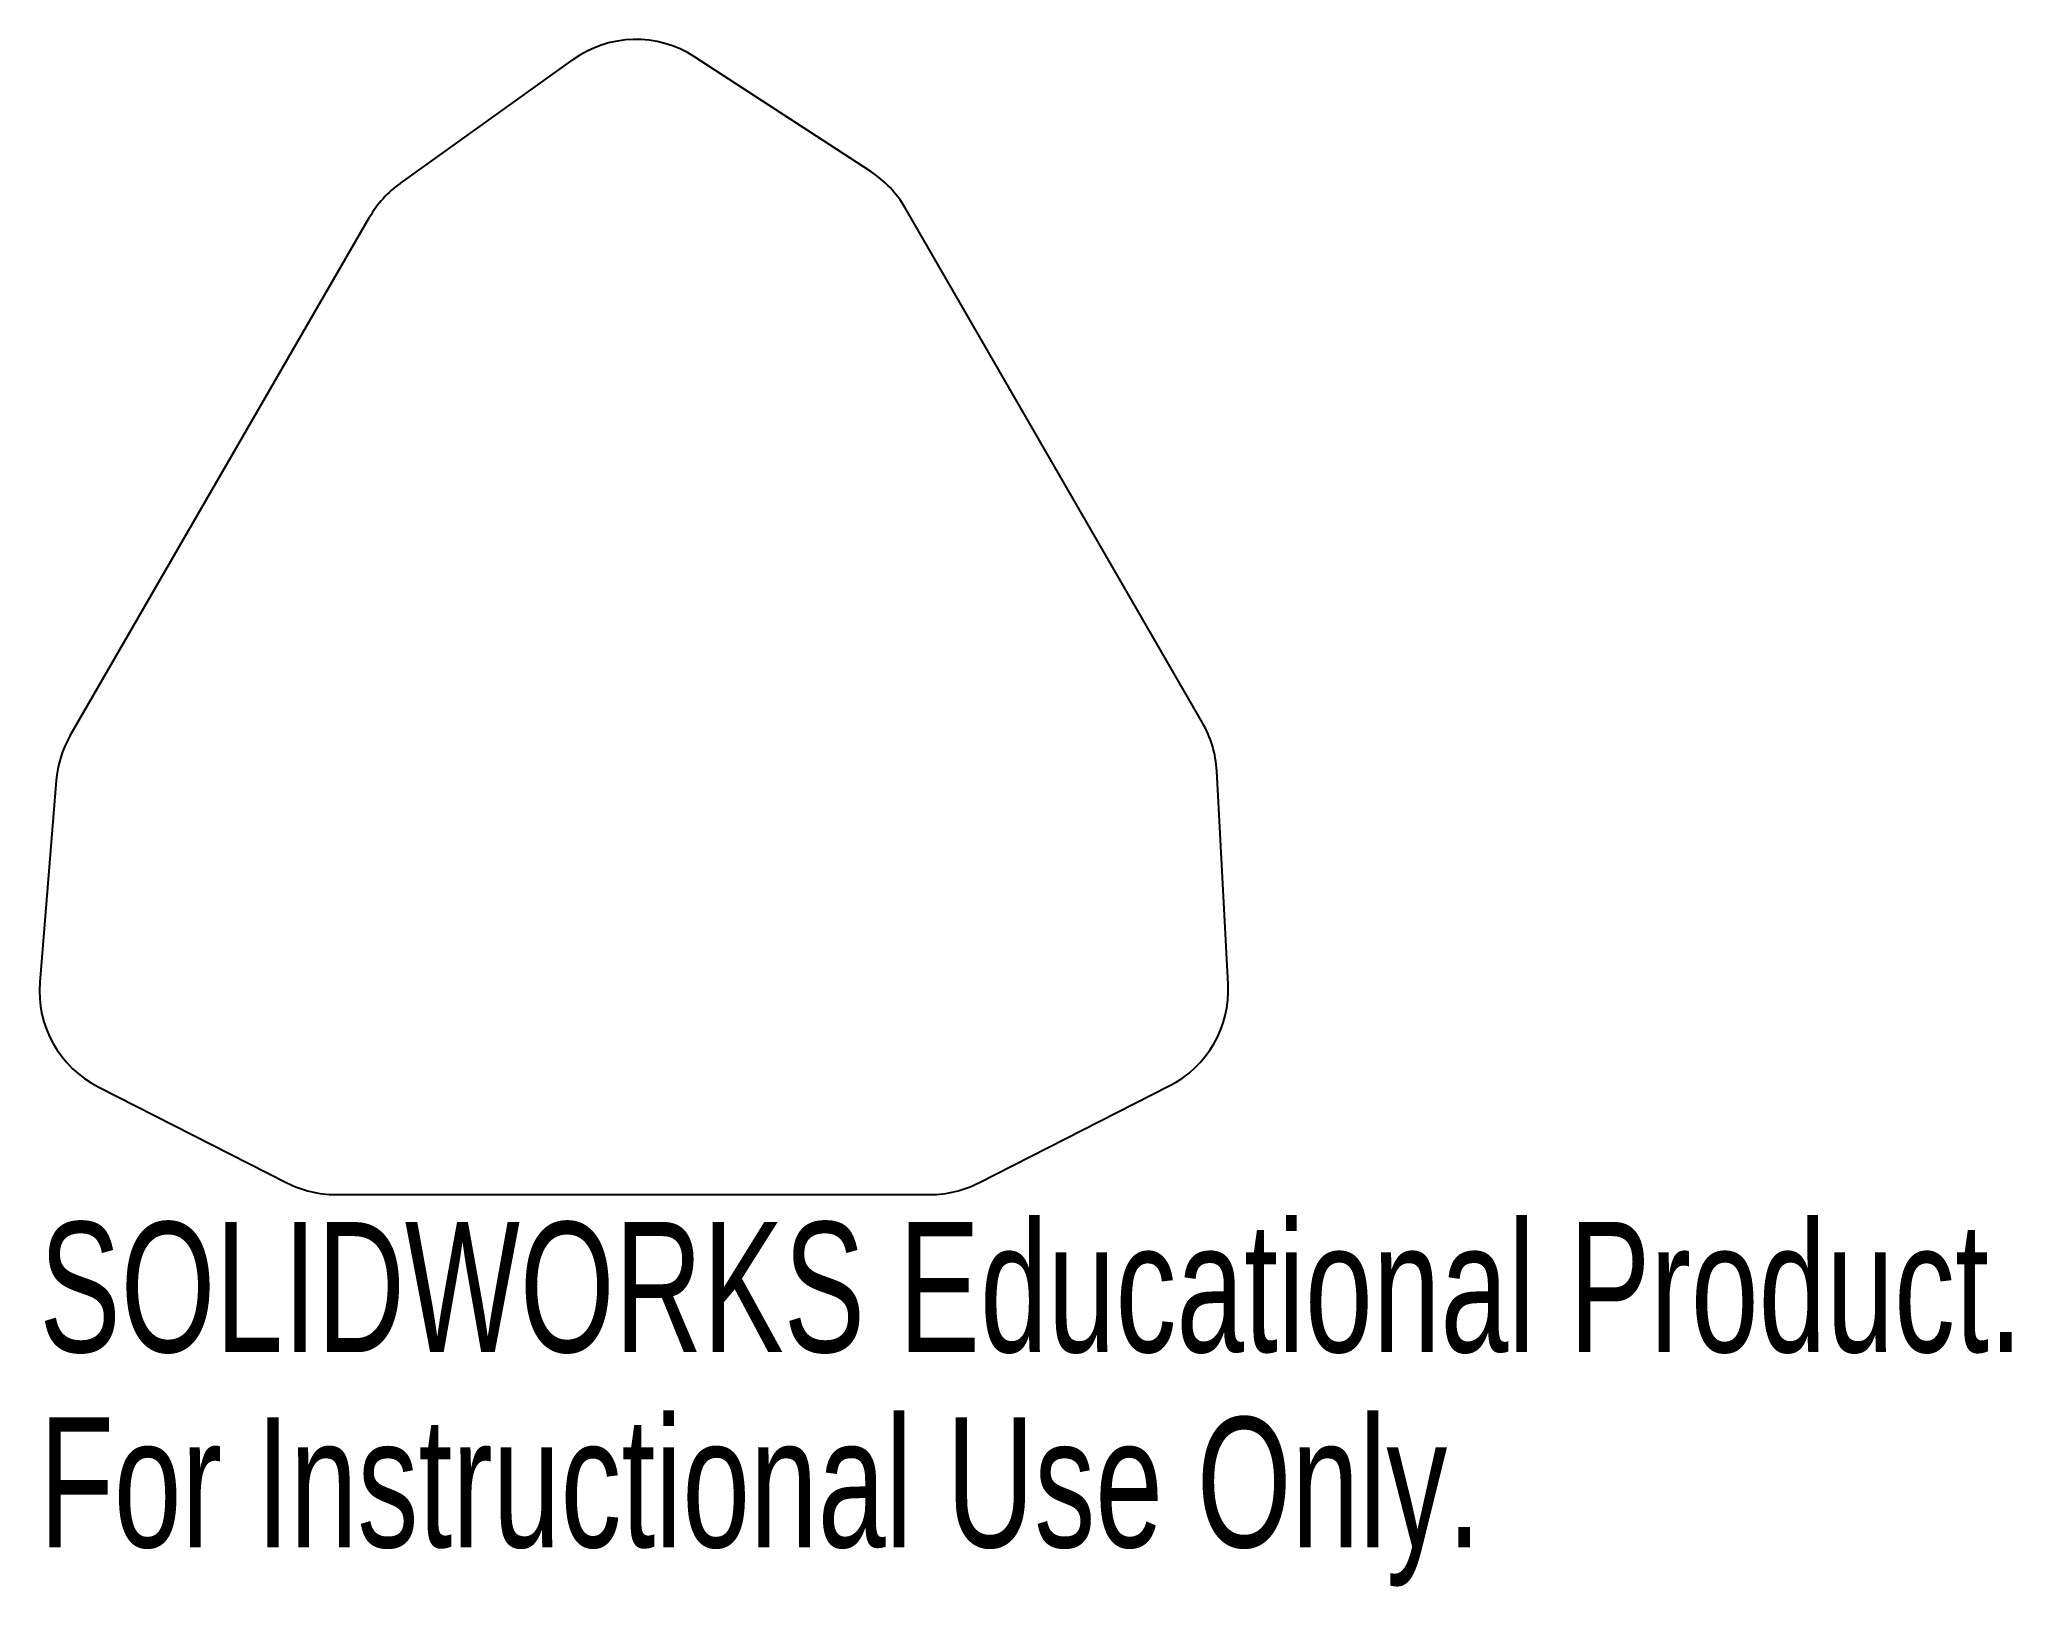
# Model space of a CAD drawing. Header units: millimetres. Extents: x 0.2 to 73.5, y -19.8 to 37.7.
import ezdxf

# ---------------------------------------------------------------- set-up
doc = ezdxf.new("R2010")
doc.units = ezdxf.units.MM
doc.styles.add('SLDTEXTSTYLE0', font='TXT', dxfattribs={"width": 0.7})

msp = doc.modelspace()

# ---------------------------------------------------------------- linework, layer by layer
at = {"color": 7, "linetype": 'Continuous', "lineweight": 25}
for p, q in [((13.603, 32.346), (20.03, 36.948)), ((31.087, 32.791), (24.539, 37.049)), ((1.35, 11.838), (12.467, 31.094)), ((43.411, 12.314), (32.37, 31.438)), ((44.362, 2.598), (43.941, 10.526)), ((0.827, 10.162), (0.218, 2.673)), ((2.391, -1.216), (9.395, -4.779)), ((35.105, -4.779), (42.181, -1.179)), ((11.209, -5.214), (33.291, -5.214))]:
    msp.add_line(p, q, dxfattribs=at)
for centre, start, end in [((22.358, 33.696), 56.96239, 125.60383), ((15.932, 29.094), 125.60383, 150), ((28.906, 29.438), 30, 56.96239), ((4.814, 9.838), 150, 175.34829), ((39.947, 10.314), 3.03761, 30), ((4.204, 2.349), 175.34829, 243.03761), ((40.368, 2.386), 296.96239, 3.03761), ((11.209, -1.214), 243.03761, 270), ((33.291, -1.214), 270, 296.96239)]:
    msp.add_arc(centre, 4, start, end, dxfattribs=at)

# ---------------------------------------------------------------- texts
at = {"color": 7, "linetype": 'Continuous', "char_height": 4.83362, "attachment_point": 1, "style": 'SLDTEXTSTYLE0'}
for s, insert in [('SOLIDWORKS Educational Product.', (0.204, -6.234)), ('For Instructional Use Only.', (0.204, -13.484))]:
    msp.add_mtext(s, dxfattribs=dict(at, insert=insert))

doc.saveas('drawing.dxf')
